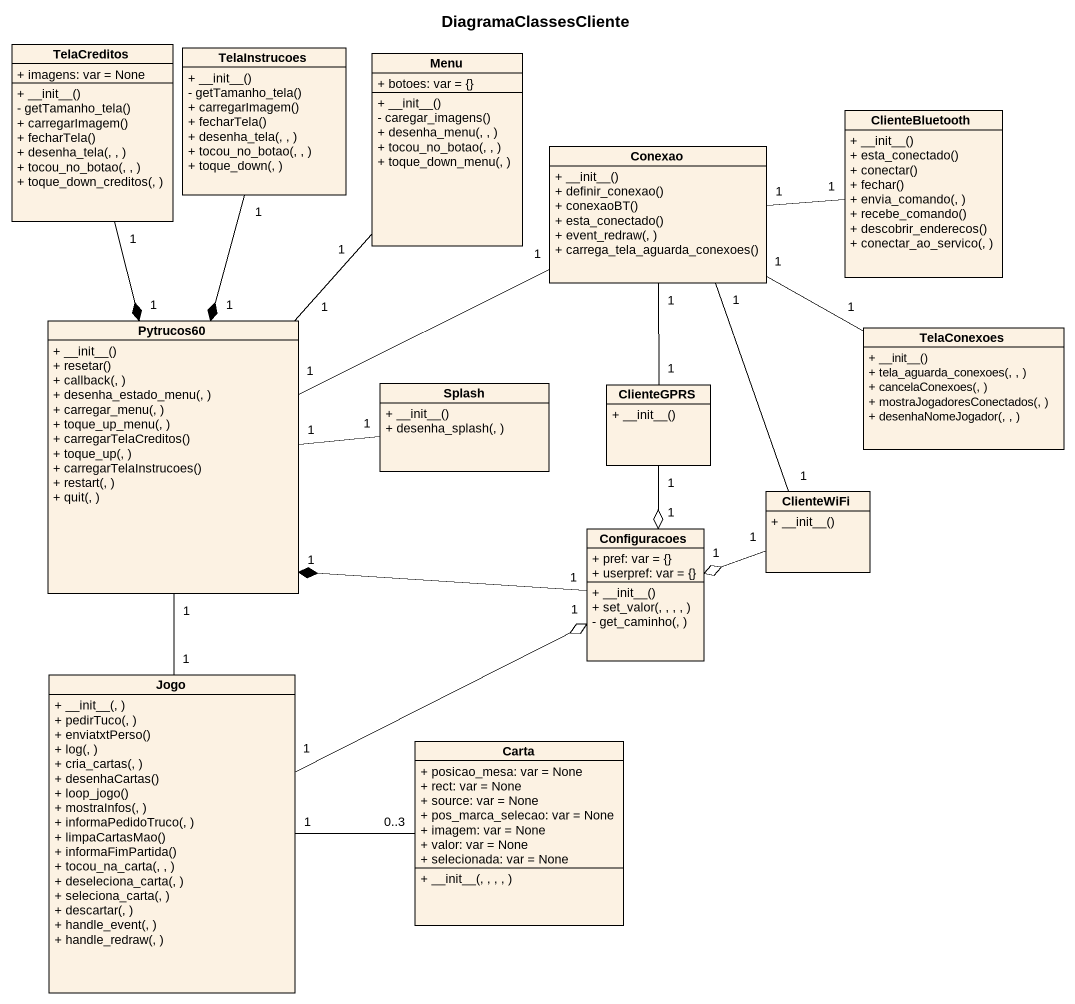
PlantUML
@startuml
title DiagramaClassesCliente
hide circle
hide empty members
skinparam classAttributeIconSize 0
class TelaCreditos {
  + imagens: var = None
  + ~__init~__()
  - getTamanho_tela()
  + carregarImagem()
  + fecharTela()
  + desenha_tela(, , )
  + tocou_no_botao(, , )
  + toque_down_creditos(, )
}
class TelaInstrucoes {
  + ~__init~__()
  - getTamanho_tela()
  + carregarImagem()
  + fecharTela()
  + desenha_tela(, , )
  + tocou_no_botao(, , )
  + toque_down(, )
}
class Menu {
  + botoes: var = {}
  + ~__init~__()
  - caregar_imagens()
  + desenha_menu(, , )
  + tocou_no_botao(, , )
  + toque_down_menu(, )
}
class Conexao {
  + ~__init~__()
  + definir_conexao()
  + conexaoBT()
  + esta_conectado()
  + event_redraw(, )
  + carrega_tela_aguarda_conexoes()
}
class ClienteBluetooth {
  + ~__init~__()
  + esta_conectado()
  + conectar()
  + fechar()
  + envia_comando(, )
  + recebe_comando()
  + descobrir_enderecos()
  + conectar_ao_servico(, )
}
class Pytrucos60 {
  + ~__init~__()
  + resetar()
  + callback(, )
  + desenha_estado_menu(, )
  + carregar_menu(, )
  + toque_up_menu(, )
  + carregarTelaCreditos()
  + toque_up(, )
  + carregarTelaInstrucoes()
  + restart(, )
  + quit(, )
}
class TelaConexoes {
  + ~__init~__()
  + tela_aguarda_conexoes(, , )
  + cancelaConexoes(, )
  + mostraJogadoresConectados(, )
  + desenhaNomeJogador(, , )
}
class Splash {
  + ~__init~__()
  + desenha_splash(, )
}
class ClienteGPRS {
  + ~__init~__()
}
class ClienteWiFi {
  + ~__init~__()
}
class Configuracoes {
  + pref: var = {}
  + userpref: var = {}
  + ~__init~__()
  + set_valor(, , , , )
  - get_caminho(, )
}
class Jogo {
  + ~__init~__(, )
  + pedirTuco(, )
  + enviatxtPerso()
  + log(, )
  + cria_cartas(, )
  + desenhaCartas()
  + loop_jogo()
  + mostraInfos(, )
  + informaPedidoTruco(, )
  + limpaCartasMao()
  + informaFimPartida()
  + tocou_na_carta(, , )
  + deseleciona_carta(, )
  + seleciona_carta(, )
  + descartar(, )
  + handle_event(, )
  + handle_redraw(, )
}
class Carta {
  + posicao_mesa: var = None
  + rect: var = None
  + source: var = None
  + pos_marca_selecao: var = None
  + imagem: var = None
  + valor: var = None
  + selecionada: var = None
  + ~__init~__(, , , , )
}
TelaCreditos "1" --* "1" Pytrucos60
TelaInstrucoes "1" --* "1" Pytrucos60
Conexao "1" -right- "1" ClienteBluetooth
Conexao "1" -- "1" ClienteGPRS
Conexao "1" -- "1" ClienteWiFi
Pytrucos60 "1" -up- "1" Menu
Pytrucos60 "1" -right- "1" Conexao
Pytrucos60 "1" -right- "1" Splash
Pytrucos60 "1" -- "1" Jogo
TelaConexoes "1" -left- "1" Conexao
ClienteGPRS "1" --o "1" Configuracoes
ClienteWiFi "1" -left-o "1" Configuracoes
Configuracoes "1" -left-* "1" Pytrucos60
Jogo "1" -right-o "1" Configuracoes
Carta "0..3" -left- "1" Jogo
@enduml
